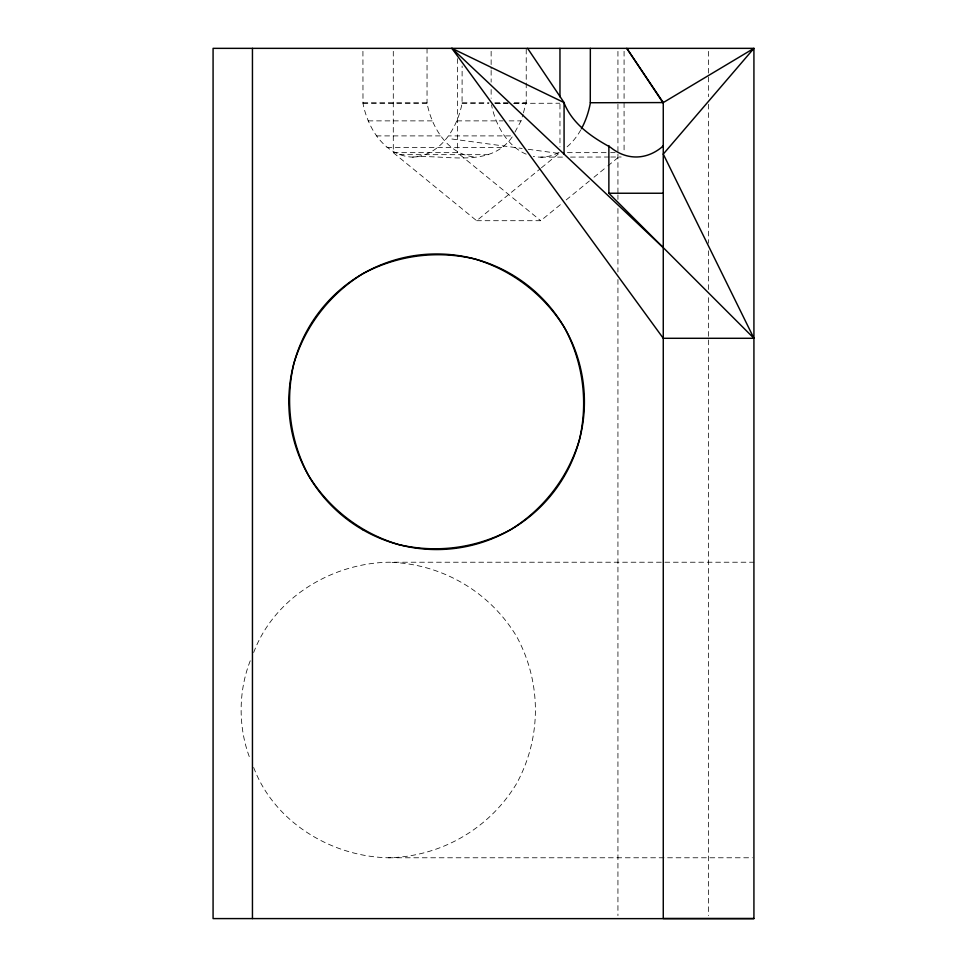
<?xml version="1.0" encoding="UTF-8"?>
<svg xmlns="http://www.w3.org/2000/svg" width="967" height="967" viewBox="0 0 967 967"><rect width="100%" height="100%" fill="white"/><g stroke="black" fill="none" stroke-linecap="round" stroke-linejoin="round"><path stroke-width="0.73" stroke-dasharray="4.83 3.63" d="M362.927 51.287L362.988 103.384C367.774 128.297 384.636 155.796 412.522 157.137C440.42 155.796 457.282 128.297 462.069 103.384L462.129 65.998M523.413 112.801L526.229 102.744L526.229 48.35M514.94 132.141L521.044 120.875L523.014 114.154M250.248 660.787C238.1 691.671 238.1 728.332 250.248 759.216M253.656 652.556C274.132 598.041 331.222 563.398 388.444 562.226L753.922 562.226M412.522 157.137C445.545 153.753 490.692 169.563 512.897 135.9L448.797 135.9M393.291 51.287L393.291 152.653L476.634 220.706L540.299 168.729M541.447 167.775L559.966 152.653M476.634 220.706L540.734 220.706L561.573 203.686M566.203 199.915L589.35 181.01M593.98 177.227L606.72 166.832M607.868 165.889L620.609 155.494M253.656 767.435C274.132 821.962 331.222 856.605 388.444 857.777C441.025 856.629 489.133 828.852 516.414 783.886C541.725 737.773 541.725 682.218 516.414 636.105C489.133 591.139 441.025 563.362 388.444 562.226M495.672 103.372L507.59 103.348M513.55 103.336L559.724 103.227M540.734 157.137L563.084 157.101M570.53 157.089L609.258 157.017M610.745 157.017L621.177 157.005M362.927 102.744L427.039 102.744L427.1 103.384C431.874 128.297 448.748 155.796 476.634 157.137M462.129 102.744L488.964 102.744M494.923 102.744L508.34 102.744M514.299 102.744L526.229 102.744M362.988 103.384L427.1 103.384M462.069 103.384L488.903 103.384M494.862 103.384L508.279 103.384M514.239 103.384L526.169 103.384M368.113 120.875L432.225 120.875M456.944 120.875L503.154 120.875M509.125 120.875L521.044 120.875M376.26 135.9L440.372 135.9M386.885 147.419L502.272 147.419M393.291 152.653L457.403 152.653L540.734 220.706M567.424 152.653L609.174 152.653M610.66 152.653L615.133 152.653M399.25 154.672L489.906 154.672M388.444 857.777L752.411 857.777M451.903 139.006L522.192 148.471M528.175 149.281L561.078 153.705M708.593 51.372L708.593 75.547M708.593 77.058L708.593 96.7M708.593 104.255L708.593 243.261M708.593 250.816L708.593 290.1M708.593 297.655L708.593 338.45M708.593 339.961L708.593 915.628M624.078 51.287L624.078 99.806M624.078 102.744L624.078 152.653M617.937 51.372L617.937 102.744M617.937 104.255L617.937 152.605M617.937 154.116L617.937 193.4M617.937 194.911L617.937 199.444M617.937 208.509L617.937 271.969M617.937 279.523L617.937 915.628M559.966 104.218L559.966 146.791M491.139 51.287L491.139 68.935M491.139 70.398L491.139 82.159M491.139 89.52L491.139 98.332M457.403 58.636L457.403 152.653M427.039 48.35L427.039 102.744M559.107 152.327A72.525 51.287 90 0 1 533.3 156.376M526.181 154.164A72.525 51.287 90 0 1 491.478 104.774M580.732 130.013A72.525 51.287 90 0 1 566.384 147.419"/><path stroke-width="1.45" d="M564.075 154.104L564.075 102.575L527.607 48.35M590.341 48.35L590.281 103.384A72.525 51.287 90 0 1 581.421 128.768M663.265 145.57L661.706 147.262A72.525 51.287 90 0 1 610.419 147.262C591.623 136.951 572.657 124.102 564.184 103.215M590.341 102.744L663.265 102.575L753.922 48.35L753.922 918.65L213.078 918.59L213.078 48.35L753.922 48.35L663.265 154.104L753.922 338.293L663.265 338.293L451.903 48.35L564.075 102.575M608.872 145.57L608.872 193.243L663.265 193.243M753.922 918.517L663.265 918.517L663.265 102.575L626.797 48.35L662.866 102.575M451.903 48.35L663.265 247.637M608.872 193.243L753.922 338.293M559.966 48.35L559.966 96.869M252.447 48.35L252.447 918.577M293.871 363.507C284.878 401.462 290.124 441.315 308.642 475.643C329.106 508.847 361.005 533.313 398.368 544.494C436.322 553.499 476.175 548.253 510.503 529.735C543.708 509.258 568.173 477.372 579.354 439.997C588.359 402.054 583.113 362.19 564.595 327.873C544.119 294.669 512.232 270.192 474.857 259.011C436.915 250.018 397.05 255.264 362.722 273.782C329.529 294.246 305.052 326.145 293.871 363.507M362.722 529.735A147.77 147.77 0 0 0 584.394 401.752A147.77 147.77 0 0 0 362.722 273.782A147.77 147.77 0 0 0 362.722 529.735"/></g></svg>
